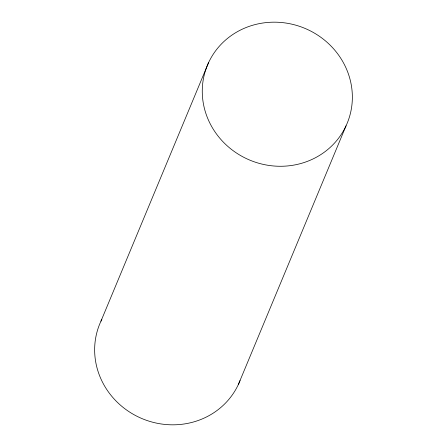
<?xml version="1.0" encoding="UTF-8"?>
<svg xmlns="http://www.w3.org/2000/svg" width="447" height="447" viewBox="0 0 447 447"><rect width="100%" height="100%" fill="white"/><g stroke="black" fill="none" stroke-linecap="round" stroke-linejoin="round"><path stroke-width="0.67" d="M100.944 321.192L208.57 62.641M238.43 384.359L346.056 125.808A75.655 71.403 22.6 0 0 269.01 22.35A75.655 71.403 22.6 0 0 216.873 134.513A75.655 71.403 22.6 0 0 346.056 125.808M240.056 380.559A75.655 71.403 22.6 0 1 140.587 417.984A75.655 71.403 22.6 0 1 101.843 319.337"/></g></svg>
